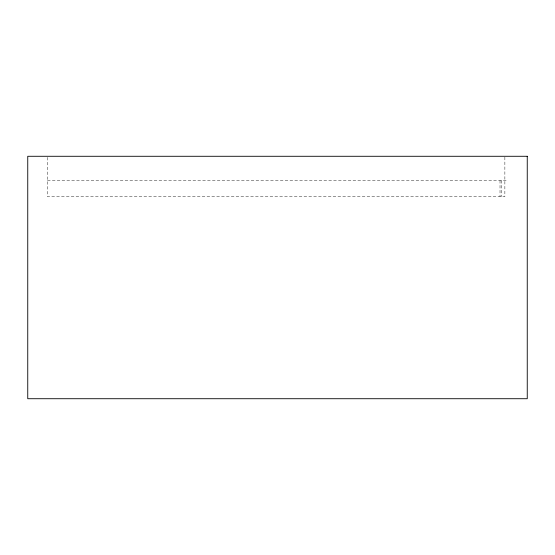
<?xml version="1.0" encoding="UTF-8"?>
<svg xmlns="http://www.w3.org/2000/svg" width="555" height="555" viewBox="0 0 555 555"><rect width="100%" height="100%" fill="white"/><g stroke="black" fill="none" stroke-linecap="round" stroke-linejoin="round"><path stroke-width="0.42" stroke-dasharray="2.77 2.08" d="M47.466 180.521L506.486 180.521M504.87 157.141L504.87 196.685L47.466 196.685L47.466 157.141M501.637 180.521L501.637 196.685M500.02 180.521L500.02 196.685"/><path stroke-width="0.83" d="M527.25 156.281L27.75 156.281L27.75 398.719L527.25 398.719L527.25 156.281"/></g></svg>
